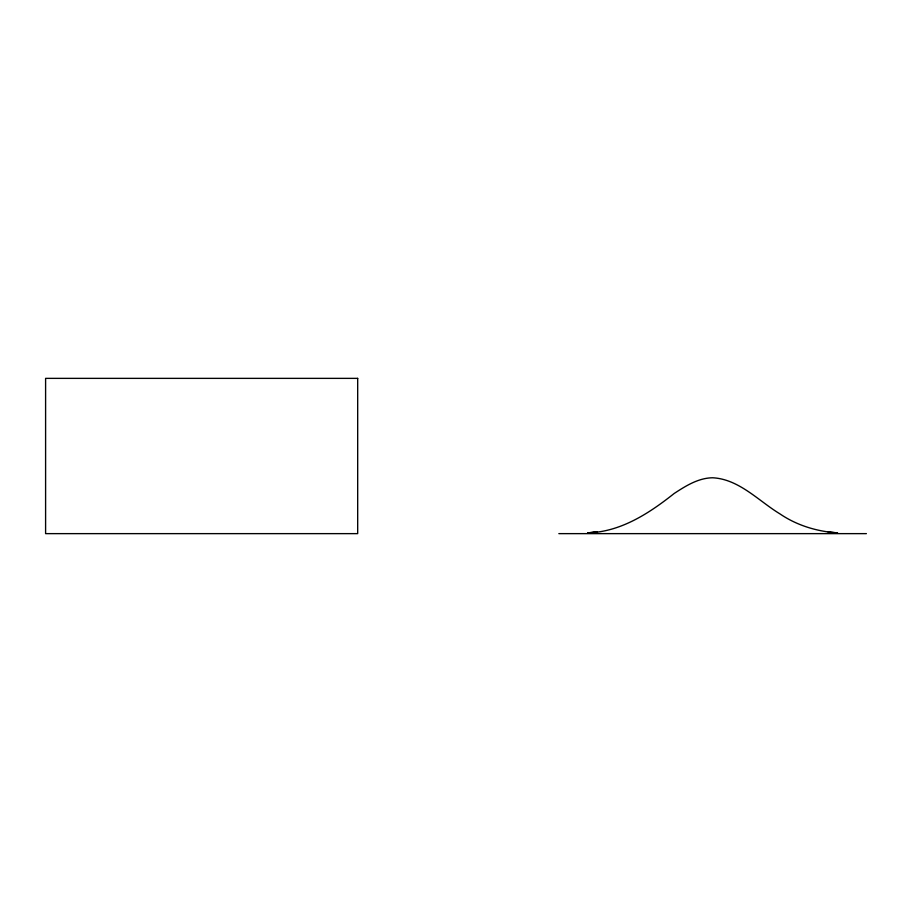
<?xml version="1.0" encoding="UTF-8"?>
<svg xmlns="http://www.w3.org/2000/svg" width="912" height="912" viewBox="0 0 912 912"><rect width="100%" height="100%" fill="white"/><g stroke="black" fill="none" stroke-linecap="round" stroke-linejoin="round"><path stroke-width="1.37" d="M587.67 532.904L597.28 531.901L587.67 532.893C620.684 532.004 649.173 513.319 674.173 493.483C685.744 485.925 698.33 477.968 712.625 477.774C739.073 479.108 758.636 500.996 779.897 513.855C796.906 525.46 817.129 531.548 837.569 532.904L827.959 531.89M558.839 533.634L866.4 533.634M357.686 378.366L45.6 378.366L45.6 533.634L357.686 533.634L357.686 378.366"/></g></svg>
